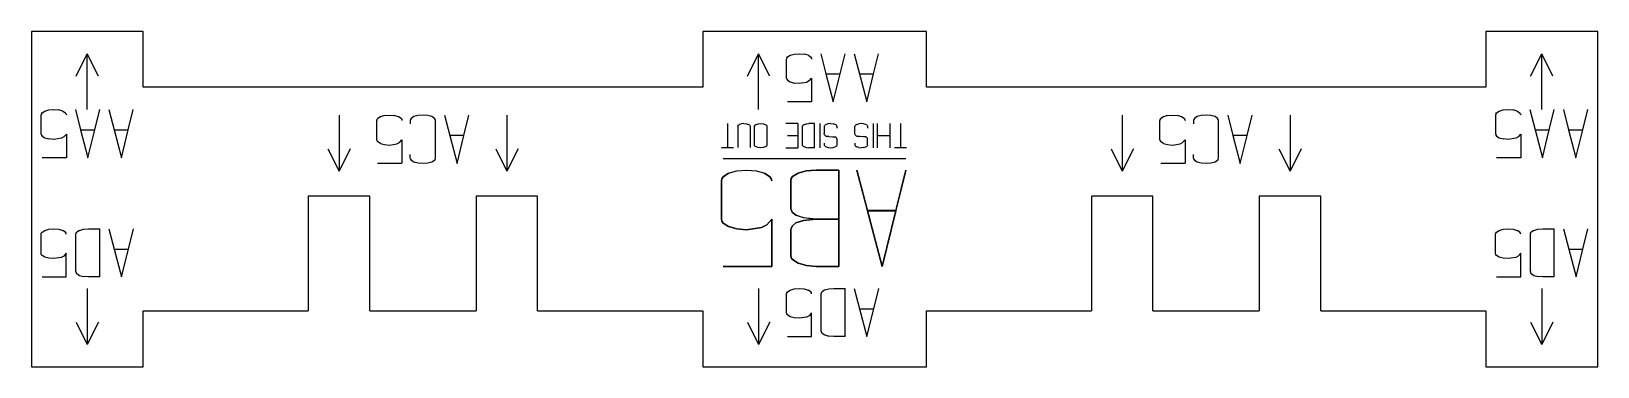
# Model space of a CAD drawing. Header units: millimetres. Extents: x -1416 to -1276, y -212 to -182.
import ezdxf

# ---------------------------------------------------------------- set-up
doc = ezdxf.new("R2010")
doc.units = ezdxf.units.MM
doc.layers.add('coding', color=2, linetype='Continuous')

msp = doc.modelspace()

# ---------------------------------------------------------------- linework, layer by layer
for p, q in [((-1406.45, -182.3), (-1416.45, -182.3)), ((-1416.45, -182.3), (-1416.45, -212.3)), ((-1406.45, -187.3), (-1406.45, -182.3)), ((-1336.45, -182.3), (-1356.45, -182.3)), ((-1356.45, -182.3), (-1356.45, -187.3)), ((-1336.45, -187.3), (-1336.45, -182.3)), ((-1276.45, -182.3), (-1286.45, -182.3)), ((-1286.45, -182.3), (-1286.45, -187.3)), ((-1276.45, -212.3), (-1276.45, -182.3)), ((-1356.45, -187.3), (-1406.45, -187.3)), ((-1286.45, -187.3), (-1336.45, -187.3)), ((-1391.7, -197.05), (-1391.7, -207.3)), ((-1386.2, -197.05), (-1391.7, -197.05)), ((-1386.2, -207.3), (-1386.2, -197.05)), ((-1376.7, -197.05), (-1376.7, -207.3)), ((-1371.2, -197.05), (-1376.7, -197.05)), ((-1371.2, -207.3), (-1371.2, -197.05)), ((-1316.2, -197.05), (-1321.7, -197.05)), ((-1321.7, -197.05), (-1321.7, -207.3)), ((-1316.2, -207.3), (-1316.2, -197.05)), ((-1306.7, -197.05), (-1306.7, -207.3)), ((-1301.2, -197.05), (-1306.7, -197.05)), ((-1301.2, -207.3), (-1301.2, -197.05)), ((-1406.45, -207.3), (-1391.7, -207.3)), ((-1406.45, -212.3), (-1406.45, -207.3)), ((-1386.2, -207.3), (-1376.7, -207.3)), ((-1371.2, -207.3), (-1356.45, -207.3)), ((-1356.45, -207.3), (-1356.45, -212.3)), ((-1336.45, -207.3), (-1321.7, -207.3)), ((-1336.45, -212.3), (-1336.45, -207.3)), ((-1316.2, -207.3), (-1306.7, -207.3)), ((-1301.2, -207.3), (-1286.45, -207.3)), ((-1286.45, -207.3), (-1286.45, -212.3)), ((-1416.45, -212.3), (-1406.45, -212.3)), ((-1356.45, -212.3), (-1336.45, -212.3)), ((-1286.45, -212.3), (-1276.45, -212.3))]:
    msp.add_line(p, q)
at = {"layer": 'coding'}
for p, q in [((-1412.45, -186.3), (-1411.45, -184.3)), ((-1411.45, -189.3), (-1411.45, -184.3)), ((-1410.45, -186.3), (-1411.45, -184.3)), ((-1352.45, -186.3), (-1351.45, -184.3)), ((-1351.45, -189.3), (-1351.45, -184.3)), ((-1350.45, -186.3), (-1351.45, -184.3)), ((-1348.93, -184.68), (-1348.95, -184.78)), ((-1348.95, -186.49), (-1348.95, -184.78)), ((-1348.93, -184.68), (-1348.87, -184.59)), ((-1348.87, -184.59), (-1348.63, -184.44)), ((-1348.63, -184.44), (-1348.27, -184.33)), ((-1348.27, -184.33), (-1347.83, -184.3)), ((-1347.83, -184.3), (-1347.39, -184.33)), ((-1347.03, -184.44), (-1347.39, -184.33)), ((-1347.03, -184.44), (-1346.79, -184.59)), ((-1346.73, -184.68), (-1346.79, -184.59)), ((-1346.73, -184.68), (-1346.71, -184.78)), ((-1345.9, -184.3), (-1345.43, -186.11)), ((-1344.17, -186.11), (-1343.72, -184.3)), ((-1342.9, -184.3), (-1342.43, -186.11)), ((-1341.17, -186.11), (-1340.72, -184.3)), ((-1282.45, -186.3), (-1281.45, -184.3)), ((-1281.45, -189.3), (-1281.45, -184.3)), ((-1280.45, -186.3), (-1281.45, -184.3)), ((-1345.43, -186.11), (-1344.78, -188.61)), ((-1345.43, -186.11), (-1344.17, -186.11)), ((-1344.78, -188.61), (-1344.17, -186.11)), ((-1342.43, -186.11), (-1341.17, -186.11)), ((-1342.43, -186.11), (-1341.78, -188.61)), ((-1341.78, -188.61), (-1341.17, -186.11)), ((-1348.95, -186.49), (-1348.93, -186.58)), ((-1348.93, -186.58), (-1348.87, -186.67)), ((-1348.87, -186.67), (-1348.63, -186.83)), ((-1348.63, -186.83), (-1348.27, -186.93)), ((-1347.83, -186.97), (-1348.27, -186.93)), ((-1347.16, -186.87), (-1347.83, -186.97)), ((-1346.93, -186.74), (-1347.16, -186.87)), ((-1346.93, -186.74), (-1346.71, -186.49)), ((-1346.71, -186.49), (-1346.71, -188.6)), ((-1346.71, -188.6), (-1348.88, -188.6)), ((-1415.55, -189.68), (-1415.57, -189.78)), ((-1415.57, -191.49), (-1415.57, -189.78)), ((-1415.55, -189.68), (-1415.49, -189.59)), ((-1415.49, -189.59), (-1415.25, -189.44)), ((-1415.25, -189.44), (-1414.89, -189.33)), ((-1414.89, -189.33), (-1414.45, -189.3)), ((-1414.45, -189.3), (-1414.01, -189.33)), ((-1413.65, -189.44), (-1414.01, -189.33)), ((-1413.65, -189.44), (-1413.4, -189.59)), ((-1413.34, -189.68), (-1413.4, -189.59)), ((-1413.34, -189.68), (-1413.32, -189.78)), ((-1412.52, -189.3), (-1412.05, -191.11)), ((-1410.79, -191.11), (-1410.34, -189.3)), ((-1409.52, -189.3), (-1409.05, -191.11)), ((-1407.79, -191.11), (-1407.34, -189.3)), ((-1388.95, -189.8), (-1388.95, -194.8)), ((-1385.56, -190.18), (-1385.58, -190.28)), ((-1385.58, -191.99), (-1385.58, -190.28)), ((-1385.56, -190.18), (-1385.49, -190.09)), ((-1385.25, -189.94), (-1385.49, -190.09)), ((-1384.89, -189.83), (-1385.25, -189.94)), ((-1384.89, -189.83), (-1384.45, -189.8)), ((-1384.45, -189.8), (-1384.01, -189.83)), ((-1383.65, -189.94), (-1384.01, -189.83)), ((-1383.41, -190.09), (-1383.65, -189.94)), ((-1383.41, -190.09), (-1383.35, -190.18)), ((-1383.35, -190.18), (-1383.33, -190.28)), ((-1382.56, -190.18), (-1382.58, -190.28)), ((-1382.58, -190.28), (-1382.58, -190.58)), ((-1382.5, -190.09), (-1382.56, -190.18)), ((-1382.26, -189.93), (-1382.5, -190.09)), ((-1381.9, -189.83), (-1382.26, -189.93)), ((-1381.46, -189.8), (-1381.9, -189.83)), ((-1381.02, -189.83), (-1381.46, -189.8)), ((-1380.65, -189.93), (-1381.02, -189.83)), ((-1380.42, -190.09), (-1380.65, -189.93)), ((-1380.36, -190.18), (-1380.42, -190.09)), ((-1380.34, -190.28), (-1380.36, -190.18)), ((-1380.34, -193.62), (-1380.34, -190.28)), ((-1379.52, -189.8), (-1379.05, -191.61)), ((-1377.79, -191.62), (-1377.34, -189.8)), ((-1373.95, -189.8), (-1373.95, -194.8)), ((-1318.95, -189.8), (-1318.95, -194.8)), ((-1315.56, -190.18), (-1315.58, -190.28)), ((-1315.58, -191.99), (-1315.58, -190.28)), ((-1315.56, -190.18), (-1315.49, -190.09)), ((-1315.25, -189.94), (-1315.49, -190.09)), ((-1314.89, -189.83), (-1315.25, -189.94)), ((-1314.89, -189.83), (-1314.45, -189.8)), ((-1314.45, -189.8), (-1314.01, -189.83)), ((-1313.65, -189.94), (-1314.01, -189.83)), ((-1313.41, -190.09), (-1313.65, -189.94)), ((-1313.41, -190.09), (-1313.35, -190.18)), ((-1313.35, -190.18), (-1313.33, -190.28)), ((-1312.56, -190.18), (-1312.58, -190.28)), ((-1312.58, -190.28), (-1312.58, -190.58)), ((-1312.5, -190.09), (-1312.56, -190.18)), ((-1312.26, -189.93), (-1312.5, -190.09)), ((-1311.9, -189.83), (-1312.26, -189.93)), ((-1311.46, -189.8), (-1311.9, -189.83)), ((-1311.02, -189.83), (-1311.46, -189.8)), ((-1310.65, -189.93), (-1311.02, -189.83)), ((-1310.42, -190.09), (-1310.65, -189.93)), ((-1310.36, -190.18), (-1310.42, -190.09)), ((-1310.34, -190.28), (-1310.36, -190.18)), ((-1310.34, -193.62), (-1310.34, -190.28)), ((-1309.52, -189.8), (-1309.05, -191.61)), ((-1307.79, -191.62), (-1307.34, -189.8)), ((-1303.95, -189.8), (-1303.95, -194.8)), ((-1285.55, -189.68), (-1285.57, -189.78)), ((-1285.57, -191.49), (-1285.57, -189.78)), ((-1285.55, -189.68), (-1285.49, -189.59)), ((-1285.49, -189.59), (-1285.25, -189.44)), ((-1285.25, -189.44), (-1284.89, -189.33)), ((-1284.89, -189.33), (-1284.45, -189.3)), ((-1284.45, -189.3), (-1284.01, -189.33)), ((-1283.65, -189.44), (-1284.01, -189.33)), ((-1283.65, -189.44), (-1283.4, -189.59)), ((-1283.34, -189.68), (-1283.4, -189.59)), ((-1283.34, -189.68), (-1283.32, -189.78)), ((-1282.52, -189.3), (-1282.05, -191.11)), ((-1280.79, -191.11), (-1280.34, -189.3)), ((-1279.52, -189.3), (-1279.05, -191.11)), ((-1277.79, -191.11), (-1277.34, -189.3)), ((-1415.57, -191.49), (-1415.55, -191.58)), ((-1415.55, -191.58), (-1415.49, -191.67)), ((-1415.49, -191.67), (-1415.25, -191.83)), ((-1413.54, -191.74), (-1413.77, -191.87)), ((-1413.54, -191.74), (-1413.32, -191.49)), ((-1413.32, -191.49), (-1413.32, -193.6)), ((-1412.05, -191.11), (-1411.4, -193.61)), ((-1412.05, -191.11), (-1410.79, -191.11)), ((-1411.4, -193.61), (-1410.79, -191.11)), ((-1409.05, -191.11), (-1407.79, -191.11)), ((-1409.05, -191.11), (-1408.4, -193.61)), ((-1408.4, -193.61), (-1407.79, -191.11)), ((-1379.05, -191.61), (-1378.4, -194.11)), ((-1377.79, -191.62), (-1379.05, -191.61)), ((-1378.4, -194.11), (-1377.79, -191.62)), ((-1354.24, -190.55), (-1354.24, -192.71)), ((-1353.31, -190.75), (-1353.32, -190.79)), ((-1353.32, -190.79), (-1353.32, -192.7)), ((-1353.31, -190.75), (-1353.28, -190.7)), ((-1353.28, -190.7), (-1353.16, -190.62)), ((-1352.98, -190.57), (-1353.16, -190.62)), ((-1352.76, -190.55), (-1352.98, -190.57)), ((-1352.76, -190.55), (-1352.54, -190.57)), ((-1352.54, -190.57), (-1352.36, -190.62)), ((-1352.24, -190.7), (-1352.36, -190.62)), ((-1352.24, -190.7), (-1352.21, -190.75)), ((-1352.21, -190.75), (-1352.2, -190.79)), ((-1352.2, -190.79), (-1352.2, -192.7)), ((-1351.81, -190.75), (-1351.82, -190.79)), ((-1351.82, -192.47), (-1351.82, -190.79)), ((-1351.81, -190.75), (-1351.78, -190.7)), ((-1351.78, -190.7), (-1351.66, -190.62)), ((-1351.66, -190.62), (-1351.48, -190.57)), ((-1351.48, -190.57), (-1351.26, -190.55)), ((-1351.26, -190.55), (-1351.04, -190.57)), ((-1351.04, -190.57), (-1350.86, -190.62)), ((-1350.86, -190.62), (-1350.74, -190.7)), ((-1350.74, -190.7), (-1350.71, -190.75)), ((-1350.71, -190.75), (-1350.7, -190.79)), ((-1350.7, -190.79), (-1350.7, -192.47)), ((-1347.95, -190.55), (-1349.02, -190.55)), ((-1347.95, -191.66), (-1348.87, -191.66)), ((-1347.95, -190.55), (-1347.95, -191.66)), ((-1347.95, -191.66), (-1347.95, -192.71)), ((-1347.52, -190.75), (-1347.53, -190.79)), ((-1347.53, -192.47), (-1347.53, -190.79)), ((-1347.48, -190.7), (-1347.52, -190.75)), ((-1347.36, -190.62), (-1347.48, -190.7)), ((-1347.36, -190.62), (-1347.18, -190.57)), ((-1347.18, -190.57), (-1346.96, -190.55)), ((-1346.45, -190.55), (-1346.96, -190.55)), ((-1346.45, -192.71), (-1346.45, -190.55)), ((-1345.95, -192.71), (-1345.95, -190.55)), ((-1345.58, -190.79), (-1345.59, -191.43)), ((-1345.56, -191.56), (-1345.59, -191.43)), ((-1345.58, -190.79), (-1345.57, -190.75)), ((-1345.57, -190.75), (-1345.54, -190.7)), ((-1345.56, -191.56), (-1345.48, -191.65)), ((-1345.42, -190.62), (-1345.54, -190.7)), ((-1345.48, -191.65), (-1345.34, -191.7)), ((-1345.24, -190.57), (-1345.42, -190.62)), ((-1345.16, -191.72), (-1345.34, -191.7)), ((-1345.02, -190.55), (-1345.24, -190.57)), ((-1345.16, -191.72), (-1344.82, -191.73)), ((-1345.02, -190.55), (-1344.8, -190.57)), ((-1344.82, -191.73), (-1344.65, -191.75)), ((-1344.62, -190.62), (-1344.8, -190.57)), ((-1344.51, -191.83), (-1344.65, -191.75)), ((-1344.5, -190.7), (-1344.62, -190.62)), ((-1344.47, -190.75), (-1344.5, -190.7)), ((-1344.46, -190.79), (-1344.47, -190.75)), ((-1344.46, -190.79), (-1344.46, -190.95)), ((-1342.85, -191.43), (-1342.84, -190.79)), ((-1342.82, -191.56), (-1342.85, -191.43)), ((-1342.83, -190.75), (-1342.84, -190.79)), ((-1342.8, -190.7), (-1342.83, -190.75)), ((-1342.82, -191.56), (-1342.74, -191.65)), ((-1342.68, -190.62), (-1342.8, -190.7)), ((-1342.74, -191.65), (-1342.6, -191.7)), ((-1342.68, -190.62), (-1342.5, -190.57)), ((-1342.41, -191.72), (-1342.6, -191.7)), ((-1342.28, -190.55), (-1342.5, -190.57)), ((-1342.07, -191.73), (-1342.41, -191.72)), ((-1342.06, -190.57), (-1342.28, -190.55)), ((-1341.91, -191.75), (-1342.07, -191.73)), ((-1341.88, -190.62), (-1342.06, -190.57)), ((-1341.76, -191.83), (-1341.91, -191.75)), ((-1341.76, -190.7), (-1341.88, -190.62)), ((-1341.76, -190.7), (-1341.73, -190.75)), ((-1341.73, -190.75), (-1341.72, -190.79)), ((-1341.72, -190.79), (-1341.72, -190.95)), ((-1341.22, -190.55), (-1341.22, -192.71)), ((-1340.83, -191.65), (-1340.83, -190.55)), ((-1340.83, -192.71), (-1340.83, -191.65)), ((-1339.72, -191.65), (-1340.83, -191.65)), ((-1339.72, -190.55), (-1339.72, -191.65)), ((-1339.72, -191.65), (-1339.72, -192.71)), ((-1338.76, -190.55), (-1338.76, -192.71)), ((-1309.05, -191.61), (-1308.4, -194.11)), ((-1307.79, -191.62), (-1309.05, -191.61)), ((-1308.4, -194.11), (-1307.79, -191.62)), ((-1285.57, -191.49), (-1285.55, -191.58)), ((-1285.55, -191.58), (-1285.49, -191.67)), ((-1285.49, -191.67), (-1285.25, -191.83)), ((-1283.54, -191.74), (-1283.77, -191.87)), ((-1283.54, -191.74), (-1283.32, -191.49)), ((-1283.32, -191.49), (-1283.32, -193.6)), ((-1282.05, -191.11), (-1281.4, -193.61)), ((-1282.05, -191.11), (-1280.79, -191.11)), ((-1281.4, -193.61), (-1280.79, -191.11)), ((-1279.05, -191.11), (-1277.79, -191.11)), ((-1279.05, -191.11), (-1278.4, -193.61)), ((-1278.4, -193.61), (-1277.79, -191.11)), ((-1415.25, -191.83), (-1414.89, -191.93)), ((-1414.45, -191.97), (-1414.89, -191.93)), ((-1413.77, -191.87), (-1414.45, -191.97)), ((-1389.95, -192.8), (-1388.95, -194.8)), ((-1387.95, -192.8), (-1388.95, -194.8)), ((-1385.58, -191.99), (-1385.56, -192.08)), ((-1385.56, -192.08), (-1385.49, -192.17)), ((-1385.25, -192.33), (-1385.49, -192.17)), ((-1385.25, -192.33), (-1384.89, -192.43)), ((-1384.89, -192.43), (-1384.45, -192.47)), ((-1384.45, -192.47), (-1383.78, -192.37)), ((-1383.78, -192.37), (-1383.55, -192.24)), ((-1383.55, -192.24), (-1383.33, -191.99)), ((-1383.33, -191.99), (-1383.33, -194.1)), ((-1374.95, -192.8), (-1373.95, -194.8)), ((-1372.95, -192.8), (-1373.95, -194.8)), ((-1354.24, -192.71), (-1354.77, -192.71)), ((-1353.7, -192.71), (-1354.24, -192.71)), ((-1351.81, -192.51), (-1351.82, -192.47)), ((-1351.78, -192.56), (-1351.81, -192.51)), ((-1351.66, -192.64), (-1351.78, -192.56)), ((-1351.48, -192.69), (-1351.66, -192.64)), ((-1351.26, -192.71), (-1351.48, -192.69)), ((-1351.04, -192.69), (-1351.26, -192.71)), ((-1350.86, -192.64), (-1351.04, -192.69)), ((-1350.74, -192.56), (-1350.86, -192.64)), ((-1350.71, -192.51), (-1350.74, -192.56)), ((-1350.7, -192.47), (-1350.71, -192.51)), ((-1349.02, -192.71), (-1347.95, -192.71)), ((-1347.52, -192.51), (-1347.53, -192.47)), ((-1347.52, -192.51), (-1347.48, -192.56)), ((-1347.48, -192.56), (-1347.36, -192.64)), ((-1347.36, -192.64), (-1347.18, -192.69)), ((-1347.18, -192.69), (-1346.96, -192.71)), ((-1346.45, -192.71), (-1346.96, -192.71)), ((-1345.58, -192.31), (-1345.58, -192.47)), ((-1345.58, -192.47), (-1345.57, -192.51)), ((-1345.54, -192.56), (-1345.57, -192.51)), ((-1345.54, -192.56), (-1345.42, -192.64)), ((-1345.42, -192.64), (-1345.24, -192.69)), ((-1345.24, -192.69), (-1345.02, -192.71)), ((-1345.02, -192.71), (-1344.8, -192.69)), ((-1344.8, -192.69), (-1344.62, -192.64)), ((-1344.5, -192.56), (-1344.62, -192.64)), ((-1344.47, -191.88), (-1344.51, -191.83)), ((-1344.47, -192.51), (-1344.5, -192.56)), ((-1344.47, -191.88), (-1344.46, -191.93)), ((-1344.46, -192.47), (-1344.47, -192.51)), ((-1344.46, -191.93), (-1344.46, -192.47)), ((-1342.84, -192.31), (-1342.84, -192.47)), ((-1342.83, -192.51), (-1342.84, -192.47)), ((-1342.83, -192.51), (-1342.8, -192.56)), ((-1342.8, -192.56), (-1342.68, -192.64)), ((-1342.5, -192.69), (-1342.68, -192.64)), ((-1342.5, -192.69), (-1342.28, -192.71)), ((-1342.06, -192.69), (-1342.28, -192.71)), ((-1342.06, -192.69), (-1341.88, -192.64)), ((-1341.88, -192.64), (-1341.76, -192.56)), ((-1341.73, -191.88), (-1341.76, -191.83)), ((-1341.73, -192.51), (-1341.76, -192.56)), ((-1341.72, -191.93), (-1341.73, -191.88)), ((-1341.72, -192.47), (-1341.73, -192.51)), ((-1341.72, -192.47), (-1341.72, -191.93)), ((-1338.76, -192.71), (-1339.29, -192.71)), ((-1338.22, -192.71), (-1338.76, -192.71)), ((-1319.95, -192.8), (-1318.95, -194.8)), ((-1317.95, -192.8), (-1318.95, -194.8)), ((-1315.58, -191.99), (-1315.56, -192.08)), ((-1315.56, -192.08), (-1315.49, -192.17)), ((-1315.25, -192.33), (-1315.49, -192.17)), ((-1315.25, -192.33), (-1314.89, -192.43)), ((-1314.89, -192.43), (-1314.45, -192.47)), ((-1314.45, -192.47), (-1313.78, -192.37)), ((-1313.78, -192.37), (-1313.55, -192.24)), ((-1313.55, -192.24), (-1313.33, -191.99)), ((-1313.33, -191.99), (-1313.33, -194.1)), ((-1304.95, -192.8), (-1303.95, -194.8)), ((-1302.95, -192.8), (-1303.95, -194.8)), ((-1285.25, -191.83), (-1284.89, -191.93)), ((-1284.45, -191.97), (-1284.89, -191.93)), ((-1283.77, -191.87), (-1284.45, -191.97)), ((-1413.32, -193.6), (-1415.5, -193.6)), ((-1385.5, -194.1), (-1383.33, -194.1)), ((-1382.58, -193.62), (-1382.58, -193.32)), ((-1382.56, -193.72), (-1382.58, -193.62)), ((-1382.56, -193.72), (-1382.5, -193.81)), ((-1382.5, -193.81), (-1382.26, -193.96)), ((-1382.26, -193.96), (-1381.89, -194.07)), ((-1381.89, -194.07), (-1381.46, -194.1)), ((-1381.46, -194.1), (-1381.02, -194.07)), ((-1381.02, -194.07), (-1380.65, -193.96)), ((-1380.65, -193.96), (-1380.42, -193.81)), ((-1380.36, -193.72), (-1380.42, -193.81)), ((-1380.36, -193.72), (-1380.34, -193.62)), ((-1338.29, -193.71), (-1354.62, -193.71)), ((-1315.5, -194.1), (-1313.33, -194.1)), ((-1312.58, -193.62), (-1312.58, -193.32)), ((-1312.56, -193.72), (-1312.58, -193.62)), ((-1312.56, -193.72), (-1312.5, -193.81)), ((-1312.5, -193.81), (-1312.26, -193.96)), ((-1312.26, -193.96), (-1311.89, -194.07)), ((-1311.89, -194.07), (-1311.46, -194.1)), ((-1311.46, -194.1), (-1311.02, -194.07)), ((-1311.02, -194.07), (-1310.65, -193.96)), ((-1310.65, -193.96), (-1310.42, -193.81)), ((-1310.36, -193.72), (-1310.42, -193.81)), ((-1310.36, -193.72), (-1310.34, -193.62)), ((-1283.32, -193.6), (-1285.5, -193.6)), ((-1354.74, -195.48), (-1354.78, -195.67)), ((-1354.78, -195.67), (-1354.74, -195.48)), ((-1354.78, -195.67), (-1354.78, -199.09)), ((-1354.78, -199.09), (-1354.78, -195.67)), ((-1354.62, -195.3), (-1354.74, -195.48)), ((-1354.74, -195.48), (-1354.62, -195.3)), ((-1354.13, -194.99), (-1354.62, -195.3)), ((-1354.62, -195.3), (-1354.13, -194.99)), ((-1354.13, -194.99), (-1353.41, -194.78)), ((-1353.41, -194.78), (-1352.53, -194.71)), ((-1352.53, -194.71), (-1351.65, -194.78)), ((-1351.65, -194.78), (-1350.92, -194.99)), ((-1350.92, -194.99), (-1350.44, -195.3)), ((-1350.44, -195.3), (-1350.92, -194.99)), ((-1350.44, -195.3), (-1350.32, -195.48)), ((-1350.32, -195.48), (-1350.44, -195.3)), ((-1350.32, -195.48), (-1350.28, -195.67)), ((-1350.28, -195.67), (-1350.32, -195.48)), ((-1348.57, -195.67), (-1348.53, -195.47)), ((-1348.53, -195.47), (-1348.57, -195.67)), ((-1348.57, -198.18), (-1348.57, -195.67)), ((-1348.57, -195.67), (-1348.57, -198.18)), ((-1348.53, -195.47), (-1348.41, -195.29)), ((-1348.41, -195.29), (-1348.53, -195.47)), ((-1348.41, -195.29), (-1347.91, -194.98)), ((-1347.91, -194.98), (-1348.41, -195.29)), ((-1347.91, -194.98), (-1347.19, -194.78)), ((-1347.19, -194.78), (-1347.91, -194.98)), ((-1347.19, -194.78), (-1346.32, -194.71)), ((-1346.32, -194.71), (-1347.19, -194.78)), ((-1346.32, -194.71), (-1344.29, -194.71)), ((-1344.29, -194.71), (-1346.32, -194.71)), ((-1344.29, -194.71), (-1344.29, -199.1)), ((-1344.29, -203.32), (-1344.29, -194.71)), ((-1342.66, -194.71), (-1340.42, -203.33)), ((-1341.72, -198.34), (-1342.66, -194.71)), ((-1340.42, -203.33), (-1338.29, -194.71)), ((-1338.29, -194.71), (-1339.19, -198.34)), ((-1348.46, -198.48), (-1348.57, -198.18)), ((-1348.57, -198.18), (-1348.46, -198.48)), ((-1348.11, -198.75), (-1348.46, -198.48)), ((-1348.46, -198.48), (-1348.11, -198.75)), ((-1347.44, -198.97), (-1348.11, -198.75)), ((-1348.11, -198.75), (-1347.44, -198.96)), ((-1339.19, -198.34), (-1341.72, -198.34)), ((-1340.42, -203.33), (-1341.72, -198.35)), ((-1341.72, -198.35), (-1339.19, -198.35)), ((-1339.19, -198.35), (-1340.42, -203.33)), ((-1415.49, -200.26), (-1415.25, -200.1)), ((-1415.25, -200.1), (-1414.89, -200)), ((-1414.89, -200), (-1414.45, -199.96)), ((-1414.45, -199.96), (-1414.01, -200)), ((-1414.01, -200), (-1413.65, -200.1)), ((-1413.41, -200.26), (-1413.65, -200.1)), ((-1412.15, -200.1), (-1412.39, -200.26)), ((-1412.15, -200.1), (-1411.79, -200)), ((-1411.79, -200), (-1411.35, -199.96)), ((-1411.35, -199.96), (-1410.33, -199.96)), ((-1410.33, -204.27), (-1410.33, -199.96)), ((-1409.52, -199.96), (-1409.04, -201.78)), ((-1407.78, -201.78), (-1407.33, -199.96)), ((-1354.78, -199.09), (-1354.74, -199.28)), ((-1354.74, -199.28), (-1354.78, -199.09)), ((-1354.74, -199.28), (-1354.62, -199.46)), ((-1354.62, -199.46), (-1354.74, -199.28)), ((-1354.62, -199.46), (-1354.13, -199.77)), ((-1354.13, -199.77), (-1354.62, -199.46)), ((-1354.13, -199.77), (-1353.41, -199.98)), ((-1353.41, -199.98), (-1354.13, -199.77)), ((-1353.41, -199.98), (-1352.53, -200.05)), ((-1352.53, -200.05), (-1353.41, -199.98)), ((-1352.53, -200.05), (-1351.18, -199.85)), ((-1351.18, -199.85), (-1352.53, -200.05)), ((-1351.18, -199.85), (-1350.72, -199.6)), ((-1350.72, -199.6), (-1351.18, -199.85)), ((-1350.72, -199.6), (-1350.28, -199.09)), ((-1350.28, -199.09), (-1350.72, -199.6)), ((-1350.28, -199.09), (-1350.28, -203.32)), ((-1350.28, -203.32), (-1350.28, -199.09)), ((-1348.46, -199.72), (-1348.57, -200.03)), ((-1348.57, -200.03), (-1348.46, -199.72)), ((-1348.57, -200.03), (-1348.57, -202.36)), ((-1348.57, -202.36), (-1348.57, -200.03)), ((-1348.11, -199.44), (-1348.46, -199.72)), ((-1348.46, -199.72), (-1348.11, -199.44)), ((-1347.43, -199.23), (-1348.11, -199.44)), ((-1348.11, -199.44), (-1347.43, -199.23)), ((-1347.44, -198.96), (-1346.32, -199.1)), ((-1346.32, -199.1), (-1347.44, -198.97)), ((-1346.32, -199.1), (-1347.43, -199.23)), ((-1347.43, -199.23), (-1346.32, -199.1)), ((-1344.29, -199.1), (-1346.32, -199.1)), ((-1346.32, -199.1), (-1344.29, -199.1)), ((-1344.29, -199.1), (-1344.29, -203.32)), ((-1285.49, -200.26), (-1285.25, -200.1)), ((-1285.25, -200.1), (-1284.89, -200)), ((-1284.89, -200), (-1284.45, -199.96)), ((-1284.45, -199.96), (-1284.01, -200)), ((-1284.01, -200), (-1283.65, -200.1)), ((-1283.41, -200.26), (-1283.65, -200.1)), ((-1282.15, -200.1), (-1282.39, -200.26)), ((-1282.15, -200.1), (-1281.79, -200)), ((-1281.79, -200), (-1281.35, -199.96)), ((-1281.35, -199.96), (-1280.33, -199.96)), ((-1280.33, -204.27), (-1280.33, -199.96)), ((-1279.52, -199.96), (-1279.04, -201.78)), ((-1277.78, -201.78), (-1277.33, -199.96)), ((-1415.58, -200.44), (-1415.56, -200.35)), ((-1415.58, -202.15), (-1415.58, -200.44)), ((-1415.56, -200.35), (-1415.49, -200.26)), ((-1413.35, -200.35), (-1413.41, -200.26)), ((-1413.33, -200.44), (-1413.35, -200.35)), ((-1412.47, -200.44), (-1412.45, -200.35)), ((-1412.47, -203.79), (-1412.47, -200.44)), ((-1412.45, -200.35), (-1412.39, -200.26)), ((-1285.58, -200.44), (-1285.56, -200.35)), ((-1285.58, -202.15), (-1285.58, -200.44)), ((-1285.56, -200.35), (-1285.49, -200.26)), ((-1283.35, -200.35), (-1283.41, -200.26)), ((-1283.33, -200.44), (-1283.35, -200.35)), ((-1282.47, -200.44), (-1282.45, -200.35)), ((-1282.47, -203.79), (-1282.47, -200.44)), ((-1282.45, -200.35), (-1282.39, -200.26)), ((-1415.56, -202.25), (-1415.58, -202.15)), ((-1415.49, -202.34), (-1415.56, -202.25)), ((-1415.25, -202.49), (-1415.49, -202.34)), ((-1414.89, -202.6), (-1415.25, -202.49)), ((-1414.45, -202.63), (-1414.89, -202.6)), ((-1413.78, -202.53), (-1414.45, -202.63)), ((-1413.55, -202.41), (-1413.78, -202.53)), ((-1413.33, -202.15), (-1413.55, -202.41)), ((-1413.33, -204.27), (-1413.33, -202.15)), ((-1409.04, -201.78), (-1408.39, -204.27)), ((-1409.04, -201.78), (-1407.78, -201.78)), ((-1408.39, -204.27), (-1407.78, -201.78)), ((-1348.57, -202.36), (-1348.53, -202.55)), ((-1348.53, -202.55), (-1348.57, -202.36)), ((-1348.53, -202.55), (-1348.41, -202.72)), ((-1348.41, -202.72), (-1348.53, -202.55)), ((-1348.41, -202.72), (-1347.91, -203.04)), ((-1347.91, -203.04), (-1348.41, -202.72)), ((-1285.56, -202.25), (-1285.58, -202.15)), ((-1285.49, -202.34), (-1285.56, -202.25)), ((-1285.25, -202.49), (-1285.49, -202.34)), ((-1284.89, -202.6), (-1285.25, -202.49)), ((-1284.45, -202.63), (-1284.89, -202.6)), ((-1283.78, -202.53), (-1284.45, -202.63)), ((-1283.55, -202.41), (-1283.78, -202.53)), ((-1283.33, -202.15), (-1283.55, -202.41)), ((-1283.33, -204.27), (-1283.33, -202.15)), ((-1279.04, -201.78), (-1278.39, -204.27)), ((-1279.04, -201.78), (-1277.78, -201.78)), ((-1278.39, -204.27), (-1277.78, -201.78)), ((-1415.5, -204.27), (-1413.33, -204.27)), ((-1412.47, -203.79), (-1412.45, -203.88)), ((-1412.39, -203.97), (-1412.45, -203.88)), ((-1412.39, -203.97), (-1412.15, -204.13)), ((-1412.15, -204.13), (-1411.78, -204.23)), ((-1411.35, -204.27), (-1411.78, -204.23)), ((-1410.33, -204.27), (-1411.35, -204.27)), ((-1350.28, -203.32), (-1354.63, -203.32)), ((-1354.63, -203.32), (-1350.28, -203.32)), ((-1347.91, -203.04), (-1347.18, -203.25)), ((-1347.18, -203.25), (-1347.91, -203.04)), ((-1347.18, -203.25), (-1346.32, -203.32)), ((-1346.32, -203.32), (-1347.18, -203.25)), ((-1346.32, -203.32), (-1344.29, -203.32)), ((-1344.29, -203.32), (-1346.32, -203.32)), ((-1285.5, -204.27), (-1283.33, -204.27)), ((-1282.47, -203.79), (-1282.45, -203.88)), ((-1282.39, -203.97), (-1282.45, -203.88)), ((-1282.39, -203.97), (-1282.15, -204.13)), ((-1282.15, -204.13), (-1281.78, -204.23)), ((-1281.35, -204.27), (-1281.78, -204.23)), ((-1280.33, -204.27), (-1281.35, -204.27)), ((-1411.45, -205.3), (-1411.45, -210.3)), ((-1351.45, -205.3), (-1351.45, -210.3)), ((-1348.95, -205.78), (-1348.93, -205.68)), ((-1348.95, -207.49), (-1348.95, -205.78)), ((-1348.93, -205.68), (-1348.87, -205.59)), ((-1348.87, -205.59), (-1348.63, -205.44)), ((-1348.63, -205.44), (-1348.27, -205.33)), ((-1348.27, -205.33), (-1347.83, -205.3)), ((-1347.83, -205.3), (-1347.39, -205.33)), ((-1347.39, -205.33), (-1347.03, -205.44)), ((-1346.79, -205.59), (-1347.03, -205.44)), ((-1346.73, -205.68), (-1346.79, -205.59)), ((-1346.71, -205.78), (-1346.73, -205.68)), ((-1345.85, -205.78), (-1345.83, -205.68)), ((-1345.85, -209.12), (-1345.85, -205.78)), ((-1345.83, -205.68), (-1345.77, -205.59)), ((-1345.53, -205.43), (-1345.77, -205.59)), ((-1345.53, -205.43), (-1345.17, -205.33)), ((-1345.17, -205.33), (-1344.73, -205.3)), ((-1344.73, -205.3), (-1343.71, -205.3)), ((-1343.71, -209.6), (-1343.71, -205.3)), ((-1342.9, -205.3), (-1342.42, -207.11)), ((-1341.16, -207.11), (-1340.71, -205.3)), ((-1281.45, -205.3), (-1281.45, -210.3)), ((-1342.42, -207.11), (-1341.77, -209.61)), ((-1342.42, -207.11), (-1341.16, -207.11)), ((-1341.77, -209.61), (-1341.16, -207.11)), ((-1412.45, -208.3), (-1411.45, -210.3)), ((-1410.45, -208.3), (-1411.45, -210.3)), ((-1352.45, -208.3), (-1351.45, -210.3)), ((-1350.45, -208.3), (-1351.45, -210.3)), ((-1348.93, -207.58), (-1348.95, -207.49)), ((-1348.87, -207.67), (-1348.93, -207.58)), ((-1348.63, -207.83), (-1348.87, -207.67)), ((-1348.27, -207.93), (-1348.63, -207.83)), ((-1347.83, -207.97), (-1348.27, -207.93)), ((-1347.16, -207.87), (-1347.83, -207.97)), ((-1346.93, -207.74), (-1347.16, -207.87)), ((-1346.71, -207.49), (-1346.93, -207.74)), ((-1346.71, -209.6), (-1346.71, -207.49)), ((-1282.45, -208.3), (-1281.45, -210.3)), ((-1280.45, -208.3), (-1281.45, -210.3)), ((-1348.88, -209.6), (-1346.71, -209.6)), ((-1345.85, -209.12), (-1345.83, -209.22)), ((-1345.77, -209.31), (-1345.83, -209.22)), ((-1345.77, -209.31), (-1345.53, -209.46)), ((-1345.53, -209.46), (-1345.16, -209.57)), ((-1344.73, -209.6), (-1345.16, -209.57)), ((-1343.71, -209.6), (-1344.73, -209.6))]:
    msp.add_line(p, q, dxfattribs=at)

doc.saveas('drawing.dxf')
